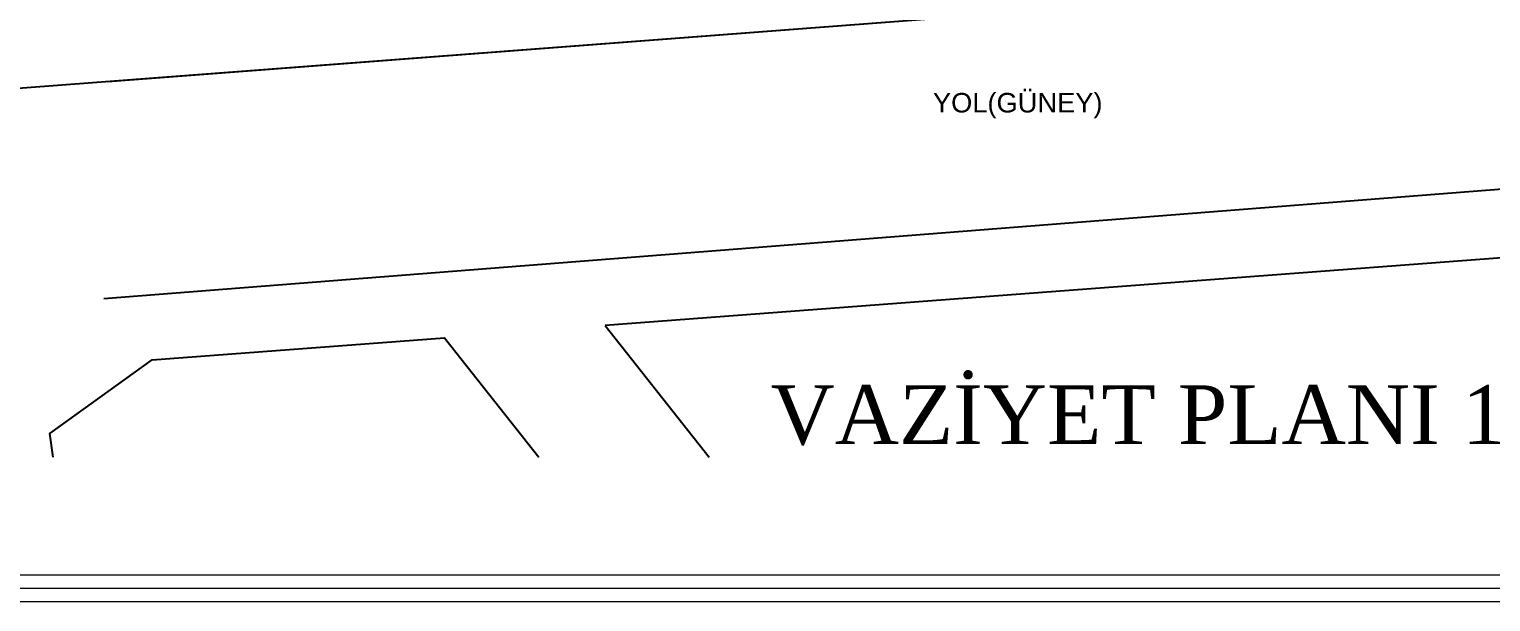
# Model space of a CAD drawing. Header units: millimetres. Extents: x -16104 to 67872, y -88009 to 12107.
# Drawn here: x 1336 to 2975, y -8330 to -7688 of the extents above; entities that cross this region are included whole.
import ezdxf

# ---------------------------------------------------------------- set-up
doc = ezdxf.new("R2010")
doc.units = ezdxf.units.MM
doc.layers.add('arsa', color=7, linetype='Continuous', lineweight=5, true_color=0xb3914f)
for name, color, linetype, lineweight in [('c05', 32, 'Continuous', 13), ('duvar', 123, 'Continuous', 25), ('yazı', 40, 'Continuous', 5)]:
    doc.layers.add(name, color=color, linetype=linetype, lineweight=lineweight)
doc.styles.add('ROMANTUR', font='times.ttf', dxfattribs={"width": 0.7})

# ---------------------------------------------------------------- blocks, each defined once
blk = doc.blocks.new('tyl')
at = {"layer": 'duvar'}
for p, q in [((-21909.3, 407.3), (-26577.9, 52.6)), ((-21909.3, 407.3), (-25906.7, 103.6)), ((-18544.8, -291), (-25925.2, -870.8)), ((-18521.4, -600.5), (-23675.3, -990.4)), ((-23675.3, -990.4), (-23209.9, -1580.2))]:
    blk.add_line(p, q, dxfattribs=at)
blk.add_lwpolyline([(-26151.7, -1580.2), (-26167.3, -1473.7), (-25707.3, -1143.7), (-24396.3, -1044.7), (-23973.8, -1580.2)], dxfattribs=at)
at = {"layer": 'arsa', "insert": (-22205.9, -60.6), "char_height": 87.5, "width": 5384.207, "attachment_point": 7}
blk.add_mtext('{\\fArial|b0|i0|c162|p34;YOL(GÜNEY)}', dxfattribs=at)
at = {"layer": 'yazı', "ltscale": 0.01, "style": 'ROMANTUR'}
blk.add_text('VAZİYET PLANI 1/200 ', height=264, dxfattribs=at).set_placement((-22934.3, -1521.8, 0))

msp = doc.modelspace()

# ---------------------------------------------------------------- linework, layer by layer
at = {"layer": 'c05'}
for points in [[(6601, -8124.8), (6601, -8330.3), (-253, -8330.3), (-253, -4952.5), (6590.6, -4952.5), (6590.6, -6813.4)], [(6586, -8124.8), (6586, -8315.3), (-238, -8315.3), (-238, -4967.5), (6575.6, -4967.5), (6575.6, -6813.4)], [(6571, -8124.8), (6571, -8300.3), (-223, -8300.3), (-223, -4982.5), (6560.6, -4982.5), (6560.6, -6813.4)]]:
    msp.add_lwpolyline(points, dxfattribs=at)

# ---------------------------------------------------------------- block references
at = {"layer": 'duvar', "xscale": 0.25, "yscale": 0.25, "zscale": 0.25}
msp.add_blockref('tyl', (7900.7, -7773.1), dxfattribs=at)

doc.saveas('drawing.dxf')
